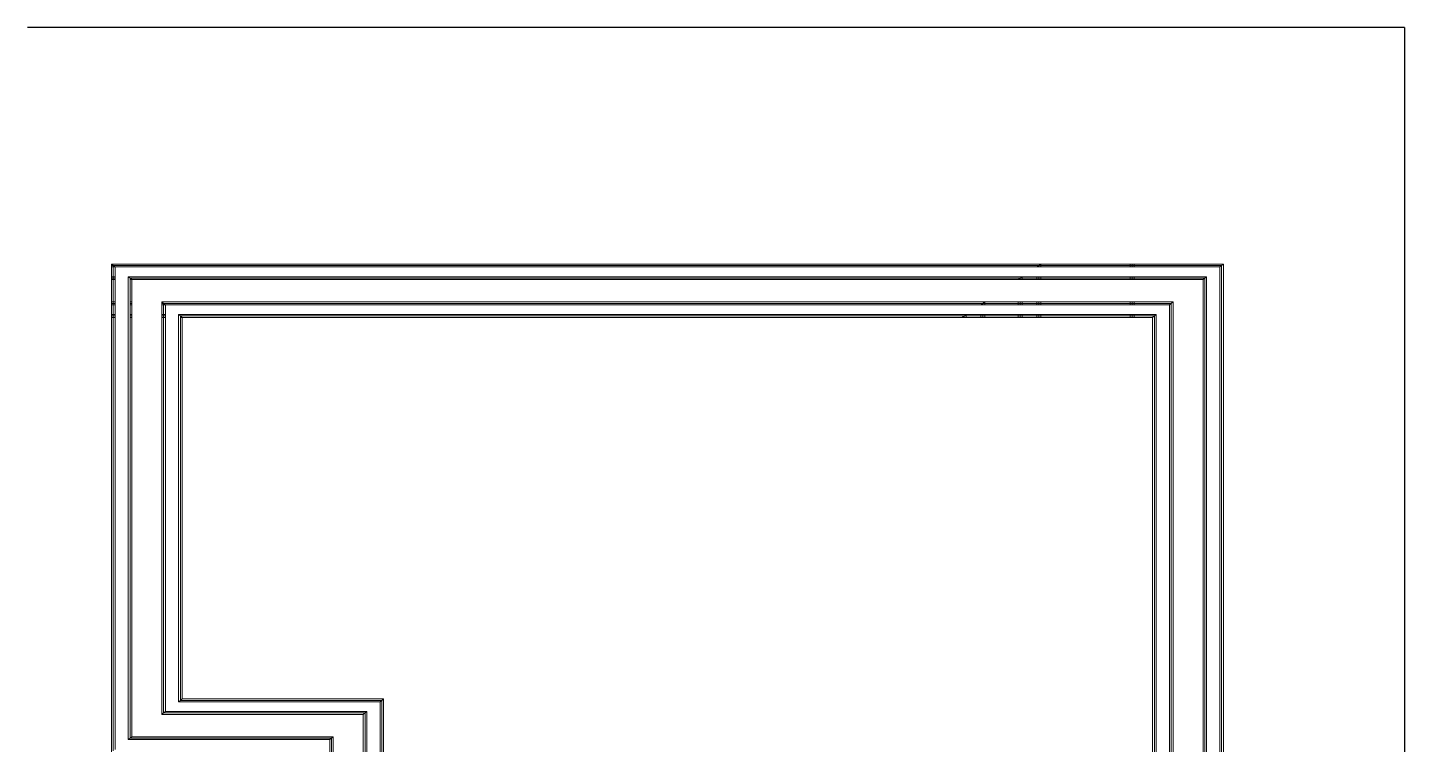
# Model space of a CAD drawing. Extents: x 44111 to 90315, y 4379 to 151689.
# Drawn here: x 67241 to 68141, y 31891 to 32360 of the extents above; entities that cross this region are included whole.
import ezdxf

# ---------------------------------------------------------------- set-up
doc = ezdxf.new("R2010")
doc.units = 0
doc.header["$LTSCALE"] = 1000
doc.header["$MEASUREMENT"] = 0
doc.layers.add('J-LM-门窗洞', color=35, linetype='Continuous')
doc.layers.add('细线', color=8, linetype='Continuous', lineweight=0)

msp = doc.modelspace()

# ---------------------------------------------------------------- linework, layer by layer
at = {"layer": 'J-LM-门窗洞'}
for p, q in [((68141.14228991282, 32359.87299580814), (67241.14228995869, 32359.87299580802)), ((68141.14228991306, 32359.87299580791), (68141.14228991282, 29959.87299580802))]:
    msp.add_line(p, q, dxfattribs=at)
at = {"layer": '细线'}
for p, q in [((67296.01846170126, 32197.02810655895), (67296.01854034842, 32203.40553125157)), ((67296.01854034842, 32203.40553125157), (67296.01855179624, 32204.3338238548)), ((67296.01854034842, 32203.40553125157), (67297.18656835149, 32203.40553121164)), ((67296.01855179624, 32204.3338238548), (67296.01856324545, 32205.26221343002)), ((67296.01855179624, 32204.3338238548), (67297.18657979046, 32204.33531622286)), ((67903.41287095033, 32205.26231495081), (67296.01856324545, 32205.26221343002)), ((67296.01856324545, 32205.26221343002), (67297.18657979046, 32204.33531622286)), ((67297.18648989222, 32197.02810668759), (67297.18656835149, 32203.40553121164)), ((67297.18656835149, 32203.40553121164), (67297.18657979046, 32204.33531622286)), ((67297.18656835149, 32203.40553121164), (67298.35457524614, 32203.40553117159)), ((67297.18657979046, 32204.33531622286), (67298.35457524614, 32203.40553117159)), ((67297.18657979046, 32204.33531622286), (67902.1147700148, 32204.33391404408)), ((67298.35457524614, 32203.40553117159), (67298.3544967871, 32197.02810681635)), ((67900.81990492789, 32203.40781109), (67298.35457524614, 32203.40553117159)), ((67902.1147700148, 32204.33391404408), (67900.81990492789, 32203.40781109)), ((67902.11478482679, 32203.40781301726), (67900.81990492789, 32203.40781109)), ((67903.41287095033, 32205.26231495081), (67902.1147700148, 32204.33391404408)), ((67903.41288579468, 32204.33608755562), (67902.1147700148, 32204.33391404408)), ((67902.11478482679, 32203.40781301726), (67902.1147700148, 32204.33391404408)), ((67903.41290067162, 32203.40781494929), (67902.11478482679, 32203.40781301726)), ((67903.41287095033, 32205.26231495081), (67961.79285065134, 32205.26455732458)), ((67903.41288579468, 32204.33608755562), (67903.41287095033, 32205.26231495081)), ((67961.79285065134, 32204.33616183535), (67903.41288579468, 32204.33608755562)), ((67903.41290067162, 32203.40781494929), (67903.41288579468, 32204.33608755562)), ((67961.79285065134, 32203.4079018411), (67903.41290067162, 32203.40781494929)), ((67961.79285065134, 32205.26455732458), (67963.0911060742, 32205.26455896627)), ((67961.79285065134, 32205.26455732458), (67961.79285065134, 32204.33616183535)), ((67963.0911060742, 32204.33616348729), (67961.79285065134, 32204.33616183535)), ((67961.79285065134, 32204.33616183535), (67961.79285065134, 32203.4079018411)), ((67963.0911060742, 32203.40790377336), (67961.79285065134, 32203.4079018411)), ((67963.0911060742, 32205.26455896627), (67964.389229083, 32205.26456060784)), ((67963.0911060742, 32205.26455896627), (67963.0911060742, 32204.33616348729)), ((67964.389229083, 32204.33616513887), (67963.0911060742, 32204.33616348729)), ((67963.0911060742, 32204.33616348729), (67963.0911060742, 32203.40790377336)), ((67964.389229083, 32203.40790570551), (67963.0911060742, 32203.40790377336)), ((67964.389229083, 32205.26456060784), (67964.389229083, 32204.33616513887)), ((67964.389229083, 32205.26456060784), (68022.76920878401, 32205.26231495081)), ((68021.6202157019, 32204.33623795677), (67964.389229083, 32204.33616513887)), ((67964.389229083, 32204.33616513887), (67964.389229083, 32203.40790570551)), ((68020.45202040885, 32203.4079891484), (67964.389229083, 32203.40790570551)), ((68020.45202040885, 32203.4079891484), (68021.6202157019, 32204.33623795677)), ((68020.45287041928, 31801.97439078952), (68020.45202040885, 32203.4079891484)), ((68021.6202157019, 32204.33623795677), (68022.76920878401, 32205.26231495081)), ((68021.6202157019, 32204.33623795677), (68021.62104428097, 31801.97439078952)), ((68022.76409785918, 31886.35936564079), (68022.76920878401, 32205.26231495081)), ((67296.01825858935, 32180.55797489604), (67296.01843880353, 32195.17135817278)), ((67296.01843880353, 32195.17135817278), (67296.01845025158, 32196.09967554279)), ((67296.01843880353, 32195.17135817278), (67297.1864670492, 32195.17135819606)), ((67296.01845025158, 32196.09967554279), (67296.01846170126, 32197.02810655895)), ((67296.01845025158, 32196.09967554279), (67297.18647847002, 32196.09967573558)), ((67297.18648989222, 32197.02810668759), (67296.01846170126, 32197.02810655895)), ((67297.18628726553, 32180.55797511071), (67297.1864670492, 32195.17135819606)), ((67297.1864670492, 32195.17135819606), (67297.18647847002, 32196.09967573558)), ((67297.1864670492, 32195.17135819606), (67298.35447394432, 32195.17135821946)), ((67297.18647847002, 32196.09967573558), (67297.18648989222, 32197.02810668759)), ((67297.18647847002, 32196.09967573558), (67298.3544853649, 32196.09967592848)), ((67298.3544967871, 32197.02810681635), (67297.18648989222, 32197.02810668759)), ((67298.35447394432, 32195.17135821946), (67298.35429416111, 32180.5579753255)), ((67298.3544853649, 32196.09967592848), (67298.35447394432, 32195.17135821946)), ((67298.3544967871, 32197.02810681635), (67298.3544853649, 32196.09967592848)), ((67306.98771251974, 31894.59674213268), (67306.98894835569, 32197.02810776769)), ((67891.222740853, 32197.02817214036), (67306.98894835569, 32197.02810776769)), ((67306.98894835569, 32197.02810776769), (67308.15511277367, 32196.09967754653)), ((67308.15511277367, 32196.09967754653), (67889.9246903274, 32196.09978044452)), ((67308.15511277367, 32196.09967754653), (67309.32316855763, 32195.17135843891)), ((67308.15511471222, 32195.17135841562), (67308.15511277367, 32196.09967754653)), ((67308.15511471222, 32195.17135841562), (67309.32316855763, 32195.17135843891)), ((67308.15514523003, 32180.55797712761), (67308.15511471222, 32195.17135841562)), ((67888.62962094744, 32195.17361708661), (67309.32316855763, 32195.17135843891)), ((67309.32316855763, 32195.17135843891), (67309.32319907568, 32180.55797734228)), ((67889.9246903274, 32196.09978044452), (67888.62962094744, 32195.17361708661)), ((67889.9246903274, 32195.17361893598), (67888.62962094744, 32195.17361708661)), ((67891.222740853, 32197.02817214036), (67889.9246903274, 32196.09978044452)), ((67891.22274086814, 32196.10167290526), (67889.9246903274, 32196.09978044452)), ((67889.9246903274, 32195.17361893598), (67889.9246903274, 32196.09978044452)), ((67891.22274088327, 32195.17362078966), (67889.9246903274, 32195.17361893598)), ((67891.222740853, 32197.02817214036), (67900.81679019707, 32197.03037703654)), ((67891.22274086814, 32196.10167290526), (67891.222740853, 32197.02817214036)), ((67900.81680505004, 32196.10170573776), (67891.22274086814, 32196.10167290526)), ((67891.22274088327, 32195.17362078966), (67891.22274086814, 32196.10167290526)), ((67900.81681989346, 32195.17363449046), (67891.22274088327, 32195.17362078966)), ((67900.81679019707, 32197.03037703654), (67902.1148868264, 32197.03037876019)), ((67900.81679019707, 32197.03037703654), (67900.81680505004, 32196.10170573776)), ((67902.11490167936, 32196.10171018005), (67900.81680505004, 32196.10170573776)), ((67900.81680505004, 32196.10170573776), (67900.81681989346, 32195.17363449046)), ((67902.11491652278, 32195.17363634415), (67900.81681989346, 32195.17363449046)), ((67902.1148868264, 32197.03037876019), (67903.41300288009, 32197.03038048383)), ((67902.11490167936, 32196.10171018005), (67902.1148868264, 32197.03037876019)), ((67903.41301776355, 32196.10171462246), (67902.11490167936, 32196.10171018005)), ((67902.11491652278, 32195.17363634415), (67902.11490167936, 32196.10171018005)), ((67903.41303263747, 32195.17363819794), (67902.11491652278, 32195.17363634415)), ((67903.41300288009, 32197.03038048383), (67961.79285065134, 32197.03045800223)), ((67903.41301776355, 32196.10171462246), (67903.41300288009, 32197.03038048383)), ((67961.79285065134, 32196.10191440838), (67903.41301776355, 32196.10171462246)), ((67903.41303263747, 32195.17363819794), (67903.41301776355, 32196.10171462246)), ((67961.79285065134, 32195.17372156703), (67903.41303263747, 32195.17363819794)), ((67961.79285065134, 32197.03045800223), (67963.0911060742, 32197.03045972611)), ((67961.79285065134, 32197.03045800223), (67961.79285065134, 32196.10191440838)), ((67963.0911060742, 32196.10191885126), (67961.79285065134, 32196.10191440838)), ((67961.79285065134, 32196.10191440838), (67961.79285065134, 32195.17372156703)), ((67963.0911060742, 32195.17372342094), (67961.79285065134, 32195.17372156703)), ((67963.0911060742, 32197.03045972611), (67964.389229083, 32197.03046144987)), ((67963.0911060742, 32197.03045972611), (67963.0911060742, 32196.10191885126)), ((67964.389229083, 32196.10192329367), (67963.0911060742, 32196.10191885126)), ((67963.0911060742, 32196.10191885126), (67963.0911060742, 32195.17372342094)), ((67964.389229083, 32195.17372527474), (67963.0911060742, 32195.17372342094)), ((67964.389229083, 32197.03046144987), (68011.8149870511, 32197.03052442311)), ((67964.389229083, 32197.03046144987), (67964.389229083, 32196.10192329367)), ((68010.64705998803, 32196.10208159592), (67964.389229083, 32196.10192329367)), ((67964.389229083, 32196.10192329367), (67964.389229083, 32195.17372527474)), ((68009.4790310073, 32195.1737896651), (67964.389229083, 32195.17372527474)), ((68009.4790310073, 32195.1737896651), (68010.64705998803, 32196.10208159592)), ((68009.47985214603, 31801.97439078952), (68009.4790310073, 32195.1737896651)), ((68010.64705998803, 32196.10208159592), (68011.8149870511, 32197.03052442311)), ((68010.6478598507, 31801.97439078952), (68010.64705998803, 32196.10208159592)), ((68011.8149870511, 32197.03052442311), (68011.82015071323, 30058.69184172503)), ((67296.01815702164, 32172.32196538651), (67296.01823569139, 32178.70120903163)), ((67296.01823569139, 32178.70120903163), (67296.0182471413, 32179.62966730201)), ((67296.01823569139, 32178.70120903163), (67297.18626442229, 32178.701209169)), ((67296.0182471413, 32179.62966730201), (67296.01825858935, 32180.55797489604)), ((67297.18627584472, 32179.62966732681), (67296.0182471413, 32179.62966730201)), ((67297.18628726553, 32180.55797511071), (67296.01825858935, 32180.55797489604)), ((67297.18618594043, 32172.32196571713), (67297.18626442229, 32178.701209169)), ((67297.18626442229, 32178.701209169), (67297.18627584472, 32179.62966732681)), ((67297.18626442229, 32178.701209169), (67298.35427131786, 32178.70120930648)), ((67297.18627584472, 32179.62966732681), (67297.18628726553, 32180.55797511071)), ((67298.35428274053, 32179.6296673516), (67297.18627584472, 32179.62966732681)), ((67298.35429416111, 32180.5579753255), (67297.18628726553, 32180.55797511071)), ((67298.35427131786, 32178.70120930648), (67298.35419283647, 32172.32196604775)), ((67298.35428274053, 32179.6296673516), (67298.35427131786, 32178.70120930648)), ((67298.35429416111, 32180.5579753255), (67298.35428274053, 32179.6296673516)), ((67309.32319907568, 32180.55797734228), (67308.15514523003, 32180.55797712761)), ((67308.15514716881, 32179.6296675601), (67308.15514523003, 32180.55797712761)), ((67309.32320101422, 32179.62966758502), (67308.15514716881, 32179.6296675601)), ((67308.1551491076, 32178.70121045969), (67308.15514716881, 32179.6296675601)), ((67308.1551491076, 32178.70121045969), (67309.32320295324, 32178.70121059718)), ((67308.1551624297, 32172.32196882181), (67308.1551491076, 32178.70121045969)), ((67309.32319907568, 32180.55797734228), (67309.32320101422, 32179.62966758502)), ((67309.32320101422, 32179.62966758502), (67309.32320295324, 32178.70121059718)), ((67309.32320295324, 32178.70121059718), (67309.32321627534, 32172.32196915243)), ((67866.8322297803, 32180.55807984946), (67328.93335323434, 32180.55798094801)), ((67328.93335323434, 32180.55798094801), (67330.10139144029, 32179.63112933072)), ((67328.93335517382, 32179.62966800213), (67328.93335323434, 32180.55798094801)), ((67330.10139144029, 32179.63112933072), (67328.93335517382, 32179.62966800213)), ((67328.9333571133, 32178.70121290453), (67328.93335517382, 32179.62966800213)), ((67328.9333571133, 32178.70121290453), (67330.10139338233, 32178.70121304202)), ((67328.9333704403, 32172.32197470299), (67328.9333571133, 32178.70121290453)), ((67330.10139144029, 32179.63112933072), (67331.2693913719, 32178.70121317939)), ((67865.53410474726, 32179.62967941619), (67330.10139144029, 32179.63112933072)), ((67330.10139338233, 32178.70121304202), (67330.10139144029, 32179.63112933072)), ((67330.10139338233, 32178.70121304202), (67331.2693913719, 32178.70121317939)), ((67330.10140670443, 32172.32197503361), (67330.10139338233, 32178.70121304202)), ((67864.23903099683, 32178.70343075984), (67331.2693913719, 32178.70121317939)), ((67331.2693913719, 32178.70121317939), (67331.269404694, 32172.32197536423)), ((67865.53410474726, 32179.62967941619), (67864.23903099683, 32178.70343075984)), ((67865.53410474726, 32178.70343246881), (67864.23903099683, 32178.70343075984)), ((67866.8322297803, 32180.55807984946), (67865.53410474726, 32179.62967941619)), ((67865.53410474726, 32179.62967941619), (67866.83222977936, 32179.63189505402)), ((67865.53410474726, 32178.70343246881), (67865.53410474726, 32179.62967941619)), ((67866.83222977867, 32178.70343418163), (67865.53410474726, 32178.70343246881)), ((67866.8322297803, 32180.55807984946), (67888.62647904249, 32180.5602254133)), ((67866.83222977936, 32179.63189505402), (67866.8322297803, 32180.55807984946)), ((67866.83222977936, 32179.63189505402), (67888.62647904249, 32179.63192614657)), ((67866.83222977867, 32178.70343418163), (67866.83222977936, 32179.63189505402)), ((67888.62647904249, 32178.70346293948), (67866.83222977867, 32178.70343418163)), ((67888.62647904249, 32180.5602254133), (67889.9246903274, 32180.56022703077)), ((67888.62647904249, 32180.5602254133), (67888.62647904249, 32179.63192614657)), ((67888.62647904249, 32179.63192614657), (67889.9246903274, 32179.63192799874)), ((67888.62647904249, 32179.63192614657), (67888.62647904249, 32178.70346293948)), ((67889.9246903274, 32178.70346465253), (67888.62647904249, 32178.70346293948)), ((67889.9246903274, 32180.56022703077), (67891.22274112239, 32180.56022864801)), ((67889.9246903274, 32179.63192799874), (67889.9246903274, 32180.56022703077)), ((67889.9246903274, 32179.63192799874), (67891.22274113775, 32179.63192985056)), ((67889.9246903274, 32178.70346465253), (67889.9246903274, 32179.63192799874)), ((67891.22274115289, 32178.70346636535), (67889.9246903274, 32178.70346465253)), ((67891.22274112239, 32180.56022864801), (67900.81705361701, 32180.560240602)), ((67891.22274113775, 32179.63192985056), (67891.22274112239, 32180.56022864801)), ((67891.22274113775, 32179.63192985056), (67900.81706846392, 32179.6319435382)), ((67891.22274115289, 32178.70346636535), (67891.22274113775, 32179.63192985056)), ((67900.81708331362, 32178.70347902516), (67891.22274115289, 32178.70346636535)), ((67900.81705361701, 32180.560240602), (67902.11515024703, 32180.56024221936)), ((67900.81705361701, 32180.560240602), (67900.81706846392, 32179.6319435382)), ((67900.81706846392, 32179.6319435382), (67902.11516509418, 32179.63194539014)), ((67900.81706846392, 32179.6319435382), (67900.81708331362, 32178.70347902516)), ((67902.11517994388, 32178.70348073798), (67900.81708331362, 32178.70347902516)), ((67902.11515024703, 32180.56024221936), (67903.41326684019, 32180.56024383672)), ((67902.11516509418, 32179.63194539014), (67902.11515024703, 32180.56024221936)), ((67902.11516509418, 32179.63194539014), (67903.4132817176, 32179.63194724207)), ((67902.11517994388, 32178.70348073798), (67902.11516509418, 32179.63194539014)), ((67903.4132965978, 32178.70348245092), (67902.11517994388, 32178.70348073798)), ((67903.41326684019, 32180.56024383672), (67961.79285065134, 32180.56031657406)), ((67903.4132817176, 32179.63194724207), (67903.41326684019, 32180.56024383672)), ((67903.4132817176, 32179.63194724207), (67961.79285065134, 32179.63203052885)), ((67903.4132965978, 32178.70348245092), (67903.4132817176, 32179.63194724207)), ((67961.79285065134, 32178.70355948352), (67903.4132965978, 32178.70348245092)), ((67961.79285065134, 32180.56031657406), (67963.0911060742, 32180.56031819165)), ((67961.79285065134, 32180.56031657406), (67961.79285065134, 32179.63203052885)), ((67961.79285065134, 32179.63203052885), (67963.0911060742, 32179.63203238102)), ((67961.79285065134, 32179.63203052885), (67961.79285065134, 32178.70355948352)), ((67963.0911060742, 32178.70356119669), (67961.79285065134, 32178.70355948352)), ((67963.0911060742, 32180.56031819165), (67964.389229083, 32180.56031980901)), ((67963.0911060742, 32180.56031819165), (67963.0911060742, 32179.63203238102)), ((67963.0911060742, 32179.63203238102), (67964.389229083, 32179.63203423307)), ((67963.0911060742, 32179.63203238102), (67963.0911060742, 32178.70356119669)), ((67964.389229083, 32178.7035629095), (67963.0911060742, 32178.70356119669)), ((67964.389229083, 32180.56031980901), (67989.86897981822, 32180.56035155524)), ((67964.389229083, 32180.56031980901), (67964.389229083, 32179.63203423307)), ((67964.389229083, 32179.63203423307), (67988.70081985489, 32179.63206891692)), ((67964.389229083, 32179.63203423307), (67964.389229083, 32178.7035629095)), ((67987.53283843494, 32178.70359344792), (67964.389229083, 32178.7035629095)), ((67987.53283843494, 32178.70359344792), (67988.70081985489, 32179.63206891692)), ((67987.53434087246, 31801.97439078952), (67987.53283843494, 32178.70359344792)), ((67988.70081985489, 32179.63206891692), (67989.86897981822, 32180.56035155524)), ((67988.70081985489, 32179.63206891692), (67988.70233664245, 31801.97439078952)), ((67989.86897981822, 32180.56035155524), (67989.87047839703, 31801.97439078952)), ((67296.01463050817, 31886.36076611944), (67296.01813412391, 32170.46522044775)), ((67296.01813412391, 32170.46522044775), (67296.01814557429, 32171.39371341816)), ((67296.01813412391, 32170.46522044775), (67297.18616309765, 32170.46522066137)), ((67296.01814557429, 32171.39371341816), (67296.01815702164, 32172.32196538651)), ((67296.01814557429, 32171.39371341816), (67297.18617452055, 32171.39371344389)), ((67297.18618594043, 32172.32196571713), (67296.01815702164, 32172.32196538651)), ((67297.18267927415, 31887.28917648236), (67297.18616309765, 32170.46522066137)), ((67297.18616309765, 32170.46522066137), (67297.18617452055, 32171.39371344389)), ((67297.18616309765, 32170.46522066137), (67298.35416999346, 32170.46522087487)), ((67297.18617452055, 32171.39371344389), (67297.18618594043, 32172.32196571713)), ((67297.18617452055, 32171.39371344389), (67298.35418141636, 32171.39371346962)), ((67298.35419283647, 32172.32196604775), (67297.18618594043, 32172.32196571713)), ((67298.35416999346, 32170.46522087487), (67298.35069760334, 31888.21758148086)), ((67298.35418141636, 32171.39371346962), (67298.35416999346, 32170.46522087487)), ((67298.35419283647, 32172.32196604775), (67298.35418141636, 32171.39371346962)), ((67309.32321627534, 32172.32196915243), (67308.1551624297, 32172.32196882181)), ((67308.15516436825, 32171.39371368522), (67308.1551624297, 32172.32196882181)), ((67308.15516436825, 32171.39371368522), (67309.32321821389, 32171.39371371095)), ((67308.15516630726, 32170.46522266697), (67308.15516436825, 32171.39371368522)), ((67308.15516630726, 32170.46522266697), (67309.3232201529, 32170.46522288059)), ((67308.15577017286, 31895.52515297802), (67308.15516630726, 32170.46522266697)), ((67309.32321627534, 32172.32196915243), (67309.32321821389, 32171.39371371095)), ((67309.32321821389, 32171.39371371095), (67309.3232201529, 32170.46522288059)), ((67309.3232201529, 32170.46522288059), (67309.32379238543, 31896.45355108799)), ((67330.10140670443, 32172.32197503361), (67328.9333704403, 32172.32197470299)), ((67328.93337237954, 32171.3937141425), (67328.9333704403, 32172.32197470299)), ((67328.93337237954, 32171.3937141425), (67330.10140864298, 32171.39371416811)), ((67328.93337431925, 32170.46522646619), (67328.93337237954, 32171.3937141425)), ((67328.93337431925, 32170.46522646619), (67330.10141058199, 32170.46522667969)), ((67328.93391622839, 31911.06686986913), (67328.93337431925, 32170.46522646619)), ((67331.269404694, 32172.32197536423), (67330.10140670443, 32172.32197503361)), ((67330.10140864298, 32171.39371416811), (67330.10140670443, 32172.32197503361)), ((67330.10140864298, 32171.39371416811), (67331.26940663255, 32171.39371419384)), ((67330.10141058199, 32170.46522667969), (67330.10140864298, 32171.39371416811)), ((67330.10141058199, 32170.46522667969), (67331.26940857156, 32170.46522689331)), ((67330.10195035793, 31911.99527214037), (67330.10141058199, 32170.46522667969)), ((67331.269404694, 32172.32197536423), (67331.26940663255, 32171.39371419384)), ((67331.26940663255, 32171.39371419384), (67331.26940857156, 32170.46522689331)), ((67331.26940857156, 32170.46522689331), (67331.26994640895, 31912.92367713887)), ((67339.90698076485, 31919.30102932663), (67339.90847700209, 32172.32197780942)), ((67854.63701369081, 32172.32212349994), (67339.90847700209, 32172.32197780942)), ((67339.90847700209, 32172.32197780942), (67341.07447813594, 32171.39371440955)), ((67341.07447813594, 32171.39371440955), (67853.33887590261, 32171.3937256817)), ((67341.07447813594, 32171.39371440955), (67342.24253021393, 32170.46522889973)), ((67341.07447813594, 32171.39371440955), (67341.07448007495, 32170.46522868611)), ((67341.07448007495, 32170.46522868611), (67342.24253021393, 32170.46522889973)), ((67341.07448007495, 32170.46522868611), (67341.07502586956, 31920.2294285011)), ((67852.04369241165, 32170.46742442599), (67342.24253021393, 32170.46522889973)), ((67342.24253021393, 32170.46522889973), (67342.24305456204, 31921.15783345816)), ((67853.33887590261, 32171.3937256817), (67852.04369241165, 32170.46742442599)), ((67853.33887590261, 32170.46742604126), (67852.04369241165, 32170.46742442599)), ((67854.63701369081, 32172.32212349994), (67853.33887590261, 32171.3937256817)), ((67854.63701368778, 32171.3956381788), (67853.33887590261, 32171.3937256817)), ((67853.33887590261, 32171.3937256817), (67853.33887590261, 32170.46742604126)), ((67854.63701368499, 32170.46742766013), (67853.33887590261, 32170.46742604126)), ((67854.63701369081, 32172.32212349994), (67864.23601801487, 32172.32418312388)), ((67854.63701368778, 32171.3956381788), (67854.63701369081, 32172.32212349994)), ((67864.23601801487, 32171.395674136), (67854.63701368778, 32171.3956381788)), ((67854.63701368499, 32170.46742766013), (67854.63701368778, 32171.3956381788)), ((67864.23601801487, 32170.46743963077), (67854.63701368499, 32170.46742766013)), ((67864.23601801487, 32172.32418312388), (67865.53410474726, 32172.32418459805)), ((67864.23601801487, 32172.32418312388), (67864.23601801487, 32171.395674136)), ((67865.53410474726, 32171.39567899855), (67864.23601801487, 32171.395674136)), ((67864.23601801487, 32171.395674136), (67864.23601801487, 32170.46743963077)), ((67865.53410474726, 32170.46744124952), (67864.23601801487, 32170.46743963077)), ((67865.53410474726, 32172.32418459805), (67866.83222977331, 32172.32418607245)), ((67865.53410474726, 32171.39567899855), (67865.53410474726, 32172.32418459805)), ((67866.83222977261, 32171.39568386122), (67865.53410474726, 32171.39567899855)), ((67865.53410474726, 32170.46744124952), (67865.53410474726, 32171.39567899855)), ((67866.83222977191, 32170.46744286839), (67865.53410474726, 32170.46744124952)), ((67866.83222977331, 32172.32418607245), (67888.62647904249, 32172.32421082444)), ((67866.83222977261, 32171.39568386122), (67866.83222977331, 32172.32418607245)), ((67888.62647904249, 32171.39576550096), (67866.83222977261, 32171.39568386122)), ((67866.83222977191, 32170.46744286839), (67866.83222977261, 32171.39568386122)), ((67888.62647904249, 32170.46747004741), (67866.83222977191, 32170.46744286839)), ((67888.62647904249, 32172.32421082444), (67889.9246903274, 32172.32421229884)), ((67888.62647904249, 32172.32421082444), (67888.62647904249, 32171.39576550096)), ((67889.9246903274, 32171.39577036398), (67888.62647904249, 32171.39576550096)), ((67888.62647904249, 32171.39576550096), (67888.62647904249, 32170.46747004741)), ((67889.9246903274, 32170.4674716664), (67888.62647904249, 32170.46747004741)), ((67889.9246903274, 32172.32421229884), (67891.2227412572, 32172.32421377313)), ((67889.9246903274, 32171.39577036398), (67889.9246903274, 32172.32421229884)), ((67891.22274127256, 32171.39577522641), (67889.9246903274, 32171.39577036398)), ((67889.9246903274, 32170.4674716664), (67889.9246903274, 32171.39577036398)), ((67891.2227412877, 32170.46747328516), (67889.9246903274, 32170.4674716664)), ((67891.2227412572, 32172.32421377313), (67900.81718534211, 32172.3242246696)), ((67891.22274127256, 32171.39577522641), (67891.2227412572, 32172.32421377313)), ((67900.81720019112, 32171.3958111665), (67891.22274127256, 32171.39577522641)), ((67891.2227412877, 32170.46747328516), (67891.22274127256, 32171.39577522641)), ((67900.81721503849, 32170.46748525021), (67891.2227412877, 32170.46747328516)), ((67900.81718534211, 32172.3242246696), (67902.1152819726, 32172.32422614389)), ((67900.81718534211, 32172.3242246696), (67900.81720019112, 32171.3958111665)), ((67902.1152968216, 32171.39581602905), (67900.81720019112, 32171.3958111665)), ((67900.81720019112, 32171.3958111665), (67900.81721503849, 32170.46748525021)), ((67902.11531166898, 32170.46748686896), (67900.81721503849, 32170.46748525021)), ((67902.1152819726, 32172.32422614389), (67903.41339883537, 32172.32422761817)), ((67902.1152968216, 32171.39581602905), (67902.1152819726, 32172.32422614389)), ((67903.41341371465, 32171.39582089172), (67902.1152968216, 32171.39581602905)), ((67902.11531166898, 32170.46748686896), (67902.1152968216, 32171.39581602905)), ((67903.41342859252, 32170.46748848783), (67902.11531166898, 32170.46748686896)), ((67903.41339883537, 32172.32422761817), (67961.79285065134, 32172.32429392065)), ((67903.41341371465, 32171.39582089172), (67903.41339883537, 32172.32422761817)), ((67961.79285065134, 32171.39603957708), (67903.41341371465, 32171.39582089172)), ((67903.41342859252, 32170.46748848783), (67903.41341371465, 32171.39582089172)), ((67961.79285065134, 32170.46756129118), (67903.41342859252, 32170.46748848783)), ((67961.79285065134, 32172.32429392065), (67963.0911060742, 32172.32429539517)), ((67961.79285065134, 32172.32429392065), (67961.79285065134, 32171.39603957708)), ((67963.0911060742, 32171.39604444022), (67961.79285065134, 32171.39603957708)), ((67961.79285065134, 32171.39603957708), (67961.79285065134, 32170.46756129118)), ((67963.0911060742, 32170.46756291029), (67961.79285065134, 32170.46756129118)), ((67963.0911060742, 32172.32429539517), (67964.389229083, 32172.32429686945)), ((67963.0911060742, 32172.32429539517), (67963.0911060742, 32171.39604444022)), ((67964.389229083, 32171.39604930289), (67963.0911060742, 32171.39604444022)), ((67963.0911060742, 32171.39604444022), (67963.0911060742, 32170.46756291029)), ((67964.389229083, 32170.46756452904), (67963.0911060742, 32170.46756291029)), ((67964.389229083, 32172.32429686945), (67978.8958024497, 32172.32431334478)), ((67964.389229083, 32172.32429686945), (67964.389229083, 32171.39604930289)), ((67977.72787801761, 32171.39609926858), (67964.389229083, 32171.39604930289)), ((67964.389229083, 32171.39604930289), (67964.389229083, 32170.46756452904)), ((67976.55970645536, 32170.46758067643), (67964.389229083, 32170.46756452904)), ((67976.55970645536, 32170.46758067643), (67977.72787801761, 32171.39609926858)), ((67976.56118818794, 31801.97439078952), (67976.55970645536, 32170.46758067643)), ((67977.72787801761, 32171.39609926858), (67978.8958024497, 32172.32431334478)), ((67977.72932136085, 31801.97439078952), (67977.72787801761, 32171.39609926858)), ((67978.8958024497, 32172.32431334478), (67978.9053582298, 30083.3961408789)), ((67341.07502586956, 31920.2294285011), (67339.90698076485, 31919.30102932663)), ((67471.57046209907, 31919.30119451752), (67339.90698076485, 31919.30102932663)), ((67341.07502586956, 31920.2294285011), (67342.24305456204, 31921.15783345816)), ((67341.07502586956, 31920.2294285011), (67472.73855743374, 31920.22961945052)), ((67342.24305456204, 31921.15783345816), (67473.90656459684, 31921.15802440757)), ((67472.73855743374, 31920.22961945052), (67471.57046209907, 31919.30119451752)), ((67471.5743974862, 30336.41966053133), (67471.57046209907, 31919.30119451752)), ((67472.73855743374, 31920.22961945052), (67473.90656459684, 31921.15802440757)), ((67472.73855743374, 31920.22961945052), (67472.74247560746, 30335.49124180514)), ((67473.90656459684, 31921.15802440757), (67473.91050447107, 30334.56283993169)), ((67330.10195035793, 31911.99527214037), (67328.93391622839, 31911.06686986913)), ((67460.60197295461, 31911.06704521843), (67328.93391622839, 31911.06686986913)), ((67330.10195035793, 31911.99527214037), (67331.26994640895, 31912.92367713887)), ((67330.10195035793, 31911.99527214037), (67461.7700302394, 31911.9954699435)), ((67331.26994640895, 31912.92367713887), (67462.93802277048, 31912.92386809492)), ((67461.7700302394, 31911.9954699435), (67460.60197295461, 31911.06704521843)), ((67460.6058768656, 30344.65377561504), (67460.60197295461, 31911.06704521843)), ((67461.7700302394, 31911.9954699435), (67462.93802277048, 31912.92386809492)), ((67461.77391941313, 30343.72536634421), (67461.7700302394, 31911.9954699435)), ((67462.93802277048, 31912.92386809492), (67462.9419282533, 30342.79696451221)), ((67308.15577017286, 31895.52515297802), (67309.32379238543, 31896.45355108799)), ((67309.32379238543, 31896.45355108799), (67440.99187765855, 31896.45374204405)), ((67439.82384896607, 31895.52534393407), (67440.99187765855, 31896.45374204405)), ((67440.99187765855, 31896.45374204405), (67440.9957143504, 30359.26702682371)), ((67308.15577017286, 31895.52515297802), (67306.98771251974, 31894.59674213268)), ((67438.65578982097, 31894.5969125859), (67306.98771251974, 31894.59674213268)), ((67439.82384896607, 31895.52534393407), (67308.15577017286, 31895.52515297802)), ((67439.82384896607, 31895.52534393407), (67438.65578982097, 31894.5969125859)), ((67438.65960512406, 30361.12384625897), (67438.65578982097, 31894.5969125859)), ((67439.82384896607, 31895.52534393407), (67439.82768178036, 30360.19543554424))]:
    msp.add_line(p, q, dxfattribs=at)

doc.saveas('drawing.dxf')
